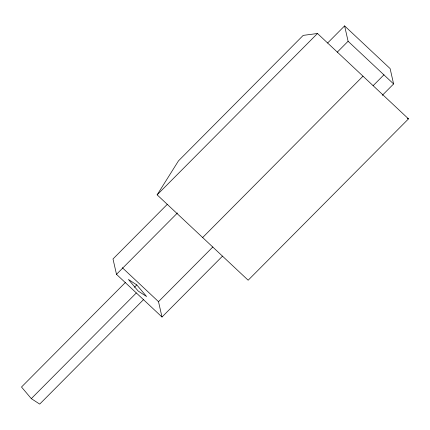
<?xml version="1.0" encoding="UTF-8"?>
<svg xmlns="http://www.w3.org/2000/svg" width="430" height="430" viewBox="0 0 430 430"><rect width="100%" height="100%" fill="white"/><g stroke="black" fill="none" stroke-linecap="round" stroke-linejoin="round"><path stroke-width="0.64" d="M157.138 194.844L178.471 160.879L303.188 35.384L317.485 33.492L408.5 118.868L248.153 280.22L157.138 194.844L317.485 33.492M167.356 204.266L112.999 258.967L116.487 274.329L161.997 317.017L222.498 256.135M327.59 43.027L344.607 25.902L390.117 68.59L393.606 83.952L382.265 95.369M116.487 274.329L177.466 212.968M337.227 52.207L348.101 41.264L344.607 25.902M125.56 282.311L21.5 387.021L31.299 398.631L39.705 404.098L143.76 299.382M134.434 287.299L136.799 284.918L146.598 296.528L138.197 291.062L128.398 279.452L136.799 284.918M31.299 398.631L136.305 292.964M202.648 237.532L362.99 76.18M161.997 317.017L158.509 301.656L212.866 246.954M373.1 85.715L383.974 74.777M407.296 118.309L408.5 118.868M348.101 41.264L393.606 83.952M122.297 267.686L158.509 301.656"/></g></svg>
